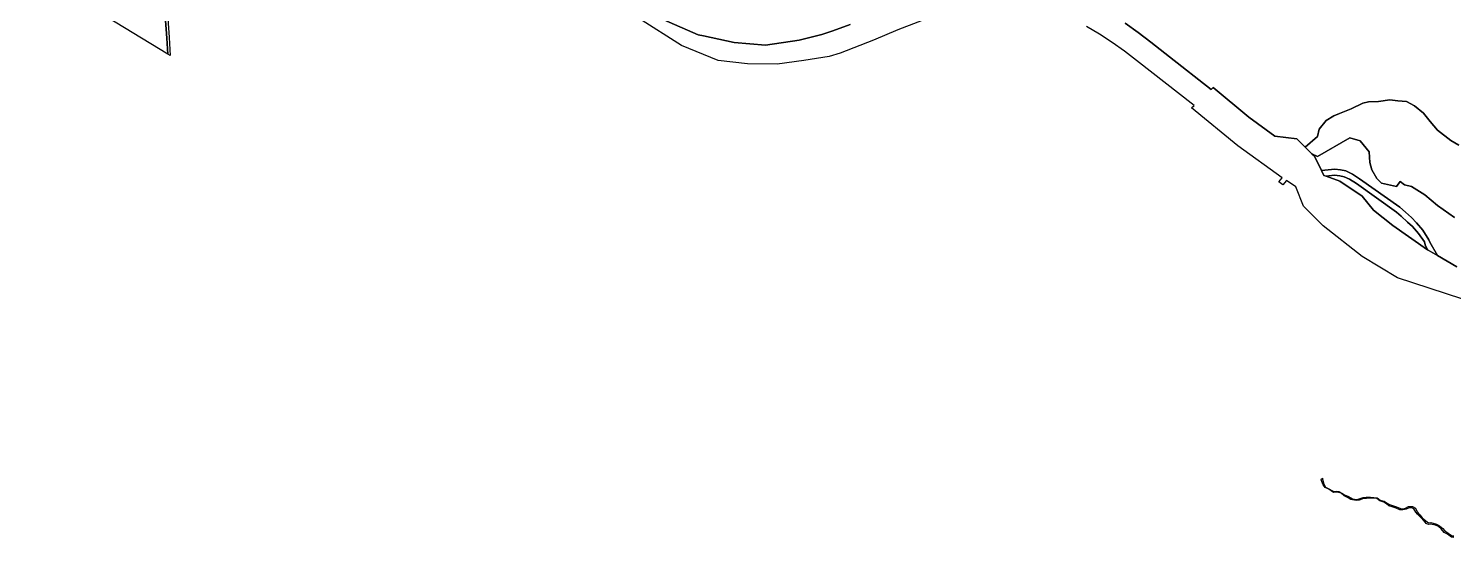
# Model space of a CAD drawing. Extents: x 548434 to 553028, y 1835063 to 1842282.
# Drawn here: x 549014 to 550845, y 1839882 to 1840536 of the extents above; entities that cross this region are included whole.
import ezdxf

# ---------------------------------------------------------------- set-up
doc = ezdxf.new("R2010")
doc.units = 0
doc.layers.add('Level 23', color=7, linetype='Continuous')

msp = doc.modelspace()

# ---------------------------------------------------------------- linework, layer by layer
at = {"layer": 'Level 23'}
for points in [[(549185.9, 1840672.82), (549183.9, 1840668.82), (549182.98, 1840664.01), (549185.43, 1840637.39), (549188.42, 1840598.68), (549192.04, 1840554.56), (549194.26, 1840524.03), (549195.5197, 1840501.0958), (549192.8095, 1840502.7467), (549191.13, 1840523.49), (549185.84, 1840598.46), (549182.77, 1840638.04), (549179.76, 1840657.3), (549176.81, 1840669.57)], [(549176.81, 1840669.57), (549179.76, 1840657.3), (549182.77, 1840638.04), (549185.84, 1840598.46), (549191.13, 1840523.49), (549192.8095, 1840502.7467), (549013.5431, 1840611.9411), (549056.04, 1840627.51), (549127.42, 1840652.12)], [(550675.3305, 1840353.2358), (550692.18, 1840354.85), (550699.69, 1840354.17), (550706.32, 1840352.86), (550714.88, 1840348.75), (550723.89, 1840342.76), (550776, 1840305.98), (550783.08, 1840299.63), (550790.93, 1840292.8), (550797.4, 1840285.88), (550805.35, 1840276.61), (550813.26, 1840264.1), (550814.46, 1840261.06), (550824.3053, 1840244.0809), (550812.4, 1840250.96), (550811.6463, 1840251.4866), (550808.53, 1840257.86), (550807.52, 1840261.61), (550800.06, 1840272.23), (550792.28, 1840281.45), (550785.82, 1840287.08), (550777.58, 1840294.61), (550771.75, 1840299.6), (550720.13, 1840336.68), (550711.24, 1840342.25), (550704.24, 1840345.21), (550698.91, 1840346.61), (550691.99, 1840347.15), (550684.45, 1840346.42), (550681.2443, 1840346.0016), (550678.36, 1840347.04)], [(550681.2443, 1840346.0016), (550684.45, 1840346.42), (550691.99, 1840347.15), (550698.91, 1840346.61), (550704.24, 1840345.21), (550711.24, 1840342.25), (550720.13, 1840336.68), (550771.75, 1840299.6), (550777.58, 1840294.61), (550785.82, 1840287.08), (550792.28, 1840281.45), (550800.06, 1840272.23), (550807.52, 1840261.61), (550808.53, 1840257.86), (550811.6463, 1840251.4866), (550767.07, 1840282.63), (550741.88, 1840302.35), (550727.67, 1840320.23), (550698.72, 1840339.71)]]:
    msp.add_lwpolyline(points, close=True, dxfattribs=at)
for points in [[(550176.3773, 1840551.8095), (550130.8726, 1840534.21), (550099.5151, 1840520.9003), (550056.6867, 1840504.2573), (550042.4125, 1840499.6641), (550009.8936, 1840494.8313), (549975.71, 1840489.86), (549937.41, 1840490.36), (549899.82, 1840494.72), (549852.53, 1840513.86), (549797.62, 1840549.18)], [(549830.05, 1840546.85), (549874.16, 1840527.77), (549881.0974, 1840526.2573), (549920.57, 1840517.65), (549960.6316, 1840514.389), (550003.8918, 1840520.9559), (550033.2151, 1840528.2193), (550047.0476, 1840532.6705), (550069.7013, 1840541.1039)], [(550069.7013, 1840541.1039), (550047.0476, 1840532.6705), (550033.2151, 1840528.2193), (550003.8918, 1840520.9559), (549960.6316, 1840514.389), (549920.57, 1840517.65), (549881.0974, 1840526.2573), (549874.16, 1840527.77), (549830.05, 1840546.85)], [(550423.1169, 1840542.5178), (550439.7331, 1840530.5148), (550455.8561, 1840518.2118), (550480.0251, 1840499.2788), (550533.4205, 1840457.4511), (550536.1, 1840459.99), (550581.65, 1840421.68), (550615.43, 1840397.18), (550643.66, 1840393.8), (550654.3359, 1840383.3306), (550662.9804, 1840374.8534), (550666.4, 1840371.5), (550675.3305, 1840353.2358), (550678.36, 1840347.04), (550681.2443, 1840346.0016), (550698.72, 1840339.71), (550727.67, 1840320.23), (550741.88, 1840302.35), (550767.07, 1840282.63), (550811.6463, 1840251.4866), (550812.4, 1840250.96), (550824.3053, 1840244.0809), (550849.28, 1840229.65)], [(550851.73, 1840385.83), (550841.37, 1840391.9), (550824.26, 1840405.05), (550814.96, 1840416.42), (550806.19, 1840426.99), (550794.65, 1840436.54), (550784.27, 1840441.84), (550773.31, 1840442.79), (550763.1, 1840444.2), (550748.66, 1840442.08), (550735.49, 1840441.44), (550728.3, 1840439.89), (550713.24, 1840432.73), (550698.2, 1840426.62), (550690.98, 1840423.45), (550681.4, 1840417.37), (550672.2, 1840406.19), (550670.12, 1840396.79), (550654.3359, 1840383.3306), (550643.66, 1840393.8), (550615.43, 1840397.18), (550581.65, 1840421.68), (550536.1, 1840459.99), (550533.4205, 1840457.4511), (550480.0251, 1840499.2788), (550455.8561, 1840518.2118), (550439.7331, 1840530.5148), (550423.1169, 1840542.5178)], [(550855.4004, 1840188.1266), (550773.03, 1840215.35), (550727.55, 1840242.61), (550677.41, 1840282.04), (550652.11, 1840307.63), (550642.27, 1840332.1), (550630.32, 1840340.46), (550625.71, 1840334.88), (550620.44, 1840338.91), (550624.6, 1840343.98), (550567.58, 1840384.86), (550508.2448, 1840433.5961), (550511.4045, 1840436.5901), (550437.5214, 1840494.4659), (550421.8471, 1840506.4265), (550406.0457, 1840517.8408), (550389.9711, 1840528.4833), (550373.3655, 1840538.201)], [(550846.08, 1840292.91), (550824.25, 1840308.33), (550808.18, 1840322), (550790.81, 1840332.51), (550781.97, 1840335.06), (550776.19, 1840339.09), (550771.66, 1840332.88), (550752.25, 1840337.01), (550746.2, 1840342.81), (550739.99, 1840354.08), (550737.53, 1840363.61), (550736.58, 1840377.12), (550724.76, 1840391.37), (550711.66, 1840395.3), (550670.05, 1840371.45), (550662.9804, 1840374.8534), (550654.3359, 1840383.3306), (550670.12, 1840396.79), (550672.2, 1840406.19), (550681.4, 1840417.37), (550690.98, 1840423.45), (550698.2, 1840426.62), (550713.24, 1840432.73), (550728.3, 1840439.89), (550735.49, 1840441.44), (550748.66, 1840442.08), (550763.1, 1840444.2), (550773.31, 1840442.79), (550784.27, 1840441.84), (550794.65, 1840436.54), (550806.19, 1840426.99), (550814.96, 1840416.42), (550824.26, 1840405.05), (550841.37, 1840391.9), (550851.73, 1840385.83)], [(550849.28, 1840229.65), (550824.3053, 1840244.0809), (550814.46, 1840261.06), (550813.26, 1840264.1), (550805.35, 1840276.61), (550797.4, 1840285.88), (550790.93, 1840292.8), (550783.08, 1840299.63), (550776, 1840305.98), (550723.89, 1840342.76), (550714.88, 1840348.75), (550706.32, 1840352.86), (550699.69, 1840354.17), (550692.18, 1840354.85), (550675.3305, 1840353.2358), (550666.4, 1840371.5), (550662.9804, 1840374.8534), (550670.05, 1840371.45), (550711.66, 1840395.3), (550724.76, 1840391.37), (550736.58, 1840377.12), (550737.53, 1840363.61), (550739.99, 1840354.08), (550746.2, 1840342.81), (550752.25, 1840337.01), (550771.66, 1840332.88), (550776.19, 1840339.09), (550781.97, 1840335.06), (550790.81, 1840332.51), (550808.18, 1840322), (550824.25, 1840308.33), (550846.08, 1840292.91)], [(550845.26, 1839881.61), (550842.41, 1839881.83), (550837.12, 1839885.74), (550832.97, 1839888.13), (550829.19, 1839892.89), (550825.62, 1839895.67), (550821.62, 1839897.35), (550815.31, 1839898.57), (550812.57, 1839898.14), (550809.91, 1839899.41), (550808.53, 1839901.49), (550804.12, 1839906.25), (550803.4, 1839906.7), (550800.82, 1839909.65), (550798.38, 1839911.71), (550796.56, 1839914.16), (550794.08, 1839918.63), (550791.27, 1839919.69), (550788.06, 1839919.94), (550783.84, 1839917.95), (550779.73, 1839917.15), (550776.09, 1839917.34), (550771.02, 1839919.18), (550765.9, 1839921.04), (550761.68, 1839922.19), (550758.65, 1839924.72), (550755.15, 1839927.02), (550750.26, 1839928.94), (550746.39, 1839931.61), (550741.09, 1839932.33), (550737.74, 1839932.21), (550732.9, 1839931.81), (550729.19, 1839931.64), (550723.81, 1839929.77), (550719.95, 1839929.03), (550715.06, 1839930.03), (550712.84, 1839930.63), (550709.35, 1839932.7), (550704.22, 1839935.05), (550700.3, 1839938.45), (550697.24, 1839939.53), (550694.26, 1839939.92), (550691.09, 1839939.64), (550689.3, 1839940.35), (550687.8, 1839941.5), (550684.44, 1839943.55), (550679.93, 1839945.72), (550677.37, 1839949.33), (550674.94, 1839955.77), (550675.27, 1839956.85), (550676.3322, 1839957.6717), (550676.62, 1839956.49), (550678.12, 1839950.33), (550680.35, 1839946.41), (550684.7, 1839944.32), (550689.48, 1839941.4), (550691.3, 1839940.87), (550694.1, 1839941.01), (550697.47, 1839940.65), (550701.39, 1839938.66), (550704.82, 1839936.32), (550710.04, 1839934.12), (550712.94, 1839932.48), (550715.24, 1839931.25), (550720.13, 1839930.64), (550723.77, 1839931.33), (550728.92, 1839933.16), (550732.66, 1839933.26), (550738.05, 1839933.51), (550746.71, 1839932.63), (550750.81, 1839929.77), (550755.94, 1839928.19), (550756.87, 1839927.3), (550759.67, 1839925.68), (550762.41, 1839924.16), (550766.59, 1839922.8), (550771.48, 1839920.95), (550776.56, 1839918.82), (550779.25, 1839918.6), (550783.16, 1839919.33), (550786.97, 1839921.27), (550791.97, 1839921.44), (550795.9, 1839919.25), (550798.16, 1839914.52), (550799.68, 1839912.56), (550801.67, 1839910.58), (550804.8, 1839907.02), (550811.47, 1839901.14), (550813.06, 1839900.28), (550815.73, 1839900.74), (550823.06, 1839898.82), (550826.87, 1839896.65), (550830.95, 1839893.25), (550833.43, 1839890.62), (550837.98, 1839887.37), (550842.93, 1839883.68), (550845.35, 1839883.58)]]:
    msp.add_lwpolyline(points, dxfattribs=at)

doc.saveas('drawing.dxf')
